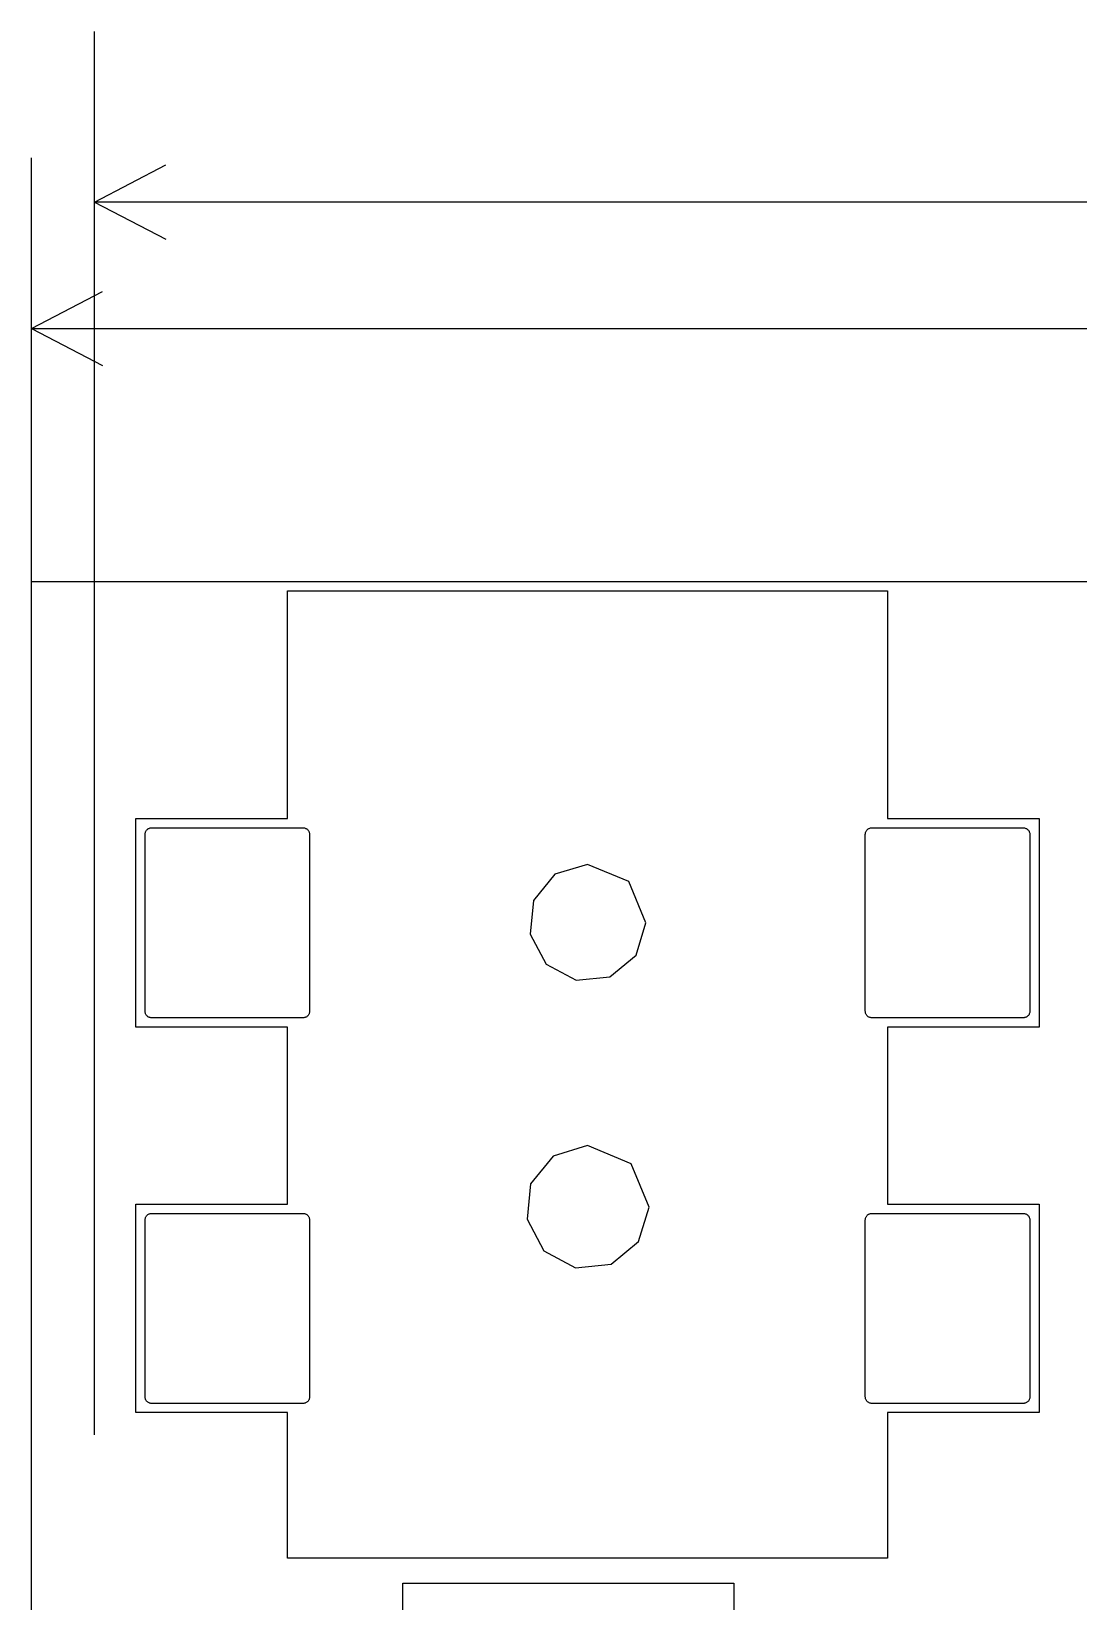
# Model space of a CAD drawing. Extents: x 0 to 143, y 0 to 190.
# Drawn here: x 0.07 to 16.65, y 163.93 to 188.77 of the extents above; entities that cross this region are included whole.
import ezdxf

# ---------------------------------------------------------------- set-up
doc = ezdxf.new("R2010")
doc.units = 0

msp = doc.modelspace()

# ---------------------------------------------------------------- linework, layer by layer
at = {"layer": 'Layer 1', "color": 7}
for points in [[(1.07442, 166.5728), (1.07442, 188.7724)], [(0.07366, 180.0729), (0.07366, 186.77342)], [(1.07442, 186.07238), (2.19964, 186.65912)], [(54.57444, 186.07238), (1.07442, 186.07238)], [(1.07442, 186.07238), (2.19964, 185.48564)], [(0.07366, 184.0734), (1.20142, 184.6576)], [(0.07366, 184.0734), (143.07312, 184.0734)], [(0.07366, 184.0734), (1.20142, 183.48666)], [(0.07366, 93.07282), (0.07366, 180.0729)], [(0.07366, 180.0729), (21.07438, 180.0729)], [(4.12496, 176.32132), (4.12496, 179.92304)], [(4.12496, 179.92304), (13.62456, 179.92304)], [(13.62456, 179.92304), (13.62456, 176.32132)], [(1.72466, 173.02186), (1.72466, 176.32132)], [(1.72466, 176.32132), (4.12496, 176.32132)], [(13.62456, 176.32132), (16.02486, 176.32132)], [(16.02486, 176.32132), (16.02486, 173.02186)], [(8.874989, 175.596005), (8.361086, 175.440115), (8.020401, 175.024988), (7.967763, 174.490547), (8.220915, 174.016932), (8.69453, 173.76378), (9.228971, 173.816418), (9.644098, 174.157104), (9.799988, 174.671006), (9.529062, 175.325079), (8.874989, 175.596005), (8.874989, 175.596005)], [(8.874989, 175.596005), (8.361086, 175.440115), (8.020401, 175.024988), (7.967763, 174.490547), (8.220915, 174.016932), (8.69453, 173.76378), (9.228971, 173.816418), (9.644098, 174.157104), (9.799988, 174.671006), (9.529062, 175.325079), (8.874989, 175.596005), (8.874989, 175.596005)], [(4.12496, 173.02186), (1.72466, 173.02186)], [(4.12496, 170.22278), (4.12496, 173.02186)], [(16.02486, 173.02186), (13.62456, 173.02186)], [(13.62456, 173.02186), (13.62456, 170.22278)], [(8.874989, 171.145989), (8.333308, 170.981672), (7.974207, 170.544105), (7.918724, 169.980776), (8.18556, 169.481561), (8.684776, 169.214724), (9.248105, 169.270207), (9.685671, 169.629309), (9.849988, 170.170989), (9.564417, 170.860418), (8.874989, 171.145989), (8.874989, 171.145989)], [(8.874989, 171.145989), (8.333308, 170.981672), (7.974207, 170.544105), (7.918724, 169.980776), (8.18556, 169.481561), (8.684776, 169.214724), (9.248105, 169.270207), (9.685671, 169.629309), (9.849988, 170.170989), (9.564417, 170.860418), (8.874989, 171.145989), (8.874989, 171.145989)], [(1.72466, 166.92332), (1.72466, 170.22278)], [(1.72466, 170.22278), (4.12496, 170.22278)], [(13.62456, 170.22278), (16.02486, 170.22278)], [(16.02486, 170.22278), (16.02486, 166.92332)], [(4.12496, 166.92332), (1.72466, 166.92332)], [(4.12496, 164.62208), (4.12496, 166.92332)], [(16.02486, 166.92332), (13.62456, 166.92332)], [(13.62456, 166.92332), (13.62456, 164.62208)], [(13.62456, 164.62208), (4.12496, 164.62208)], [(5.95376, 164.2233), (11.19378, 164.2233)], [(5.95376, 160.9213), (5.95376, 164.2233)], [(11.19378, 164.2233), (11.19378, 160.9213)]]:
    msp.add_lwpolyline(points, dxfattribs=at)
at = {"layer": 'Layer 1', "color": 16}
for points in [[(4.385005, 176.172501), (4.394911, 176.171028), (4.404614, 176.168615), (4.414037, 176.165237), (4.42308, 176.160944), (4.431665, 176.155814), (4.439717, 176.149845), (4.447134, 176.143114), (4.453839, 176.135697), (4.459808, 176.12767), (4.464964, 176.119085), (4.469232, 176.110043), (4.47261, 176.100619), (4.475048, 176.090891), (4.476521, 176.081011), (4.477004, 176.071003), (4.477004, 173.271009), (4.476521, 173.261001), (4.475048, 173.251095), (4.47261, 173.241392), (4.469232, 173.231969), (4.464964, 173.222926), (4.459808, 173.214341), (4.453839, 173.206289), (4.447134, 173.198873), (4.439717, 173.192142), (4.431665, 173.186198), (4.42308, 173.181042), (4.414037, 173.176775), (4.404614, 173.173396), (4.394911, 173.170958), (4.385005, 173.169485), (4.374998, 173.169002), (1.975, 173.169002), (1.965002, 173.169485), (1.955102, 173.170958), (1.945391, 173.173396), (1.935968, 173.176775), (1.926918, 173.181042), (1.918332, 173.186198), (1.910293, 173.192142), (1.902877, 173.198873), (1.896153, 173.206289), (1.890192, 173.214341), (1.885046, 173.222926), (1.880766, 173.231969), (1.877393, 173.241392), (1.874962, 173.251095), (1.873491, 173.261001), (1.873001, 173.271009), (1.873001, 176.071003), (1.873491, 176.081011), (1.874962, 176.090891), (1.877393, 176.100619), (1.880766, 176.110043), (1.885046, 176.119085), (1.890192, 176.12767), (1.896153, 176.135697), (1.902877, 176.143114), (1.910293, 176.149845), (1.918332, 176.155814), (1.926918, 176.160944), (1.935968, 176.165237), (1.945391, 176.168615), (1.955102, 176.171028), (1.965002, 176.172501), (1.975, 176.173009), (4.374998, 176.173009), (4.385005, 176.172501)], [(15.785008, 176.172501), (15.794888, 176.171028), (15.804617, 176.168615), (15.81404, 176.165237), (15.823082, 176.160944), (15.831668, 176.155814), (15.839719, 176.149845), (15.847136, 176.143114), (15.853842, 176.135697), (15.859811, 176.12767), (15.864967, 176.119085), (15.869234, 176.110043), (15.872612, 176.100619), (15.875051, 176.090891), (15.876499, 176.081011), (15.877007, 176.071003), (15.877007, 173.271009), (15.876499, 173.261001), (15.875051, 173.251095), (15.872612, 173.241392), (15.869234, 173.231969), (15.864967, 173.222926), (15.859811, 173.214341), (15.853842, 173.206289), (15.847136, 173.198873), (15.839719, 173.192142), (15.831668, 173.186198), (15.823082, 173.181042), (15.81404, 173.176775), (15.804617, 173.173396), (15.794888, 173.170958), (15.785008, 173.169485), (15.775, 173.169002), (13.375005, 173.169002), (13.364997, 173.169485), (13.355091, 173.170958), (13.345389, 173.173396), (13.335965, 173.176775), (13.326923, 173.181042), (13.318338, 173.186198), (13.310286, 173.192142), (13.302869, 173.198873), (13.296163, 173.206289), (13.290194, 173.214341), (13.285038, 173.222926), (13.280771, 173.231969), (13.277393, 173.241392), (13.274954, 173.251095), (13.273481, 173.261001), (13.272999, 173.271009), (13.272999, 176.071003), (13.273481, 176.081011), (13.274954, 176.090891), (13.277393, 176.100619), (13.280771, 176.110043), (13.285038, 176.119085), (13.290194, 176.12767), (13.296163, 176.135697), (13.302869, 176.143114), (13.310286, 176.149845), (13.318338, 176.155814), (13.326923, 176.160944), (13.335965, 176.165237), (13.345389, 176.168615), (13.355091, 176.171028), (13.364997, 176.172501), (13.375005, 176.173009), (15.775, 176.173009), (15.785008, 176.172501)], [(4.385005, 170.072514), (4.394911, 170.07104), (4.404614, 170.068602), (4.414037, 170.065224), (4.42308, 170.060957), (4.431665, 170.0558), (4.439717, 170.049857), (4.447134, 170.043126), (4.453839, 170.035709), (4.459808, 170.027657), (4.464964, 170.019072), (4.469232, 170.01003), (4.47261, 170.000606), (4.475048, 169.990903), (4.476521, 169.980997), (4.477004, 169.97099), (4.477004, 167.170995), (4.476521, 167.161013), (4.475048, 167.151107), (4.47261, 167.141379), (4.469232, 167.131956), (4.464964, 167.122913), (4.459808, 167.114328), (4.453839, 167.106302), (4.447134, 167.098885), (4.439717, 167.092154), (4.431665, 167.086185), (4.42308, 167.081054), (4.414037, 167.076761), (4.404614, 167.073383), (4.394911, 167.07097), (4.385005, 167.069497), (4.374998, 167.068989), (1.975, 167.068989), (1.965002, 167.069497), (1.955102, 167.07097), (1.945391, 167.073383), (1.935968, 167.076761), (1.926918, 167.081054), (1.918332, 167.086185), (1.910293, 167.092154), (1.902877, 167.098885), (1.896153, 167.106302), (1.890192, 167.114328), (1.885046, 167.122913), (1.880766, 167.131956), (1.877393, 167.141379), (1.874962, 167.151107), (1.873491, 167.161013), (1.873001, 167.170995), (1.873001, 169.97099), (1.873491, 169.980997), (1.874962, 169.990903), (1.877393, 170.000606), (1.880766, 170.01003), (1.885046, 170.019072), (1.890192, 170.027657), (1.896153, 170.035709), (1.902877, 170.043126), (1.910293, 170.049857), (1.918332, 170.0558), (1.926918, 170.060957), (1.935968, 170.065224), (1.945391, 170.068602), (1.955102, 170.07104), (1.965002, 170.072514), (1.975, 170.072996), (4.374998, 170.072996), (4.385005, 170.072514)], [(15.785008, 170.072514), (15.794888, 170.07104), (15.804617, 170.068602), (15.81404, 170.065224), (15.823082, 170.060957), (15.831668, 170.0558), (15.839719, 170.049857), (15.847136, 170.043126), (15.853842, 170.035709), (15.859811, 170.027657), (15.864967, 170.019072), (15.869234, 170.01003), (15.872612, 170.000606), (15.875051, 169.990903), (15.876499, 169.980997), (15.877007, 169.97099), (15.877007, 167.170995), (15.876499, 167.161013), (15.875051, 167.151107), (15.872612, 167.141379), (15.869234, 167.131956), (15.864967, 167.122913), (15.859811, 167.114328), (15.853842, 167.106302), (15.847136, 167.098885), (15.839719, 167.092154), (15.831668, 167.086185), (15.823082, 167.081054), (15.81404, 167.076761), (15.804617, 167.073383), (15.794888, 167.07097), (15.785008, 167.069497), (15.775, 167.068989), (13.375005, 167.068989), (13.364997, 167.069497), (13.355091, 167.07097), (13.345389, 167.073383), (13.335965, 167.076761), (13.326923, 167.081054), (13.318338, 167.086185), (13.310286, 167.092154), (13.302869, 167.098885), (13.296163, 167.106302), (13.290194, 167.114328), (13.285038, 167.122913), (13.280771, 167.131956), (13.277393, 167.141379), (13.274954, 167.151107), (13.273481, 167.161013), (13.272999, 167.170995), (13.272999, 169.97099), (13.273481, 169.980997), (13.274954, 169.990903), (13.277393, 170.000606), (13.280771, 170.01003), (13.285038, 170.019072), (13.290194, 170.027657), (13.296163, 170.035709), (13.302869, 170.043126), (13.310286, 170.049857), (13.318338, 170.0558), (13.326923, 170.060957), (13.335965, 170.065224), (13.345389, 170.068602), (13.355091, 170.07104), (13.364997, 170.072514), (13.375005, 170.072996), (15.775, 170.072996), (15.785008, 170.072514)]]:
    msp.add_lwpolyline(points, close=True, dxfattribs=at)

doc.saveas('drawing.dxf')
